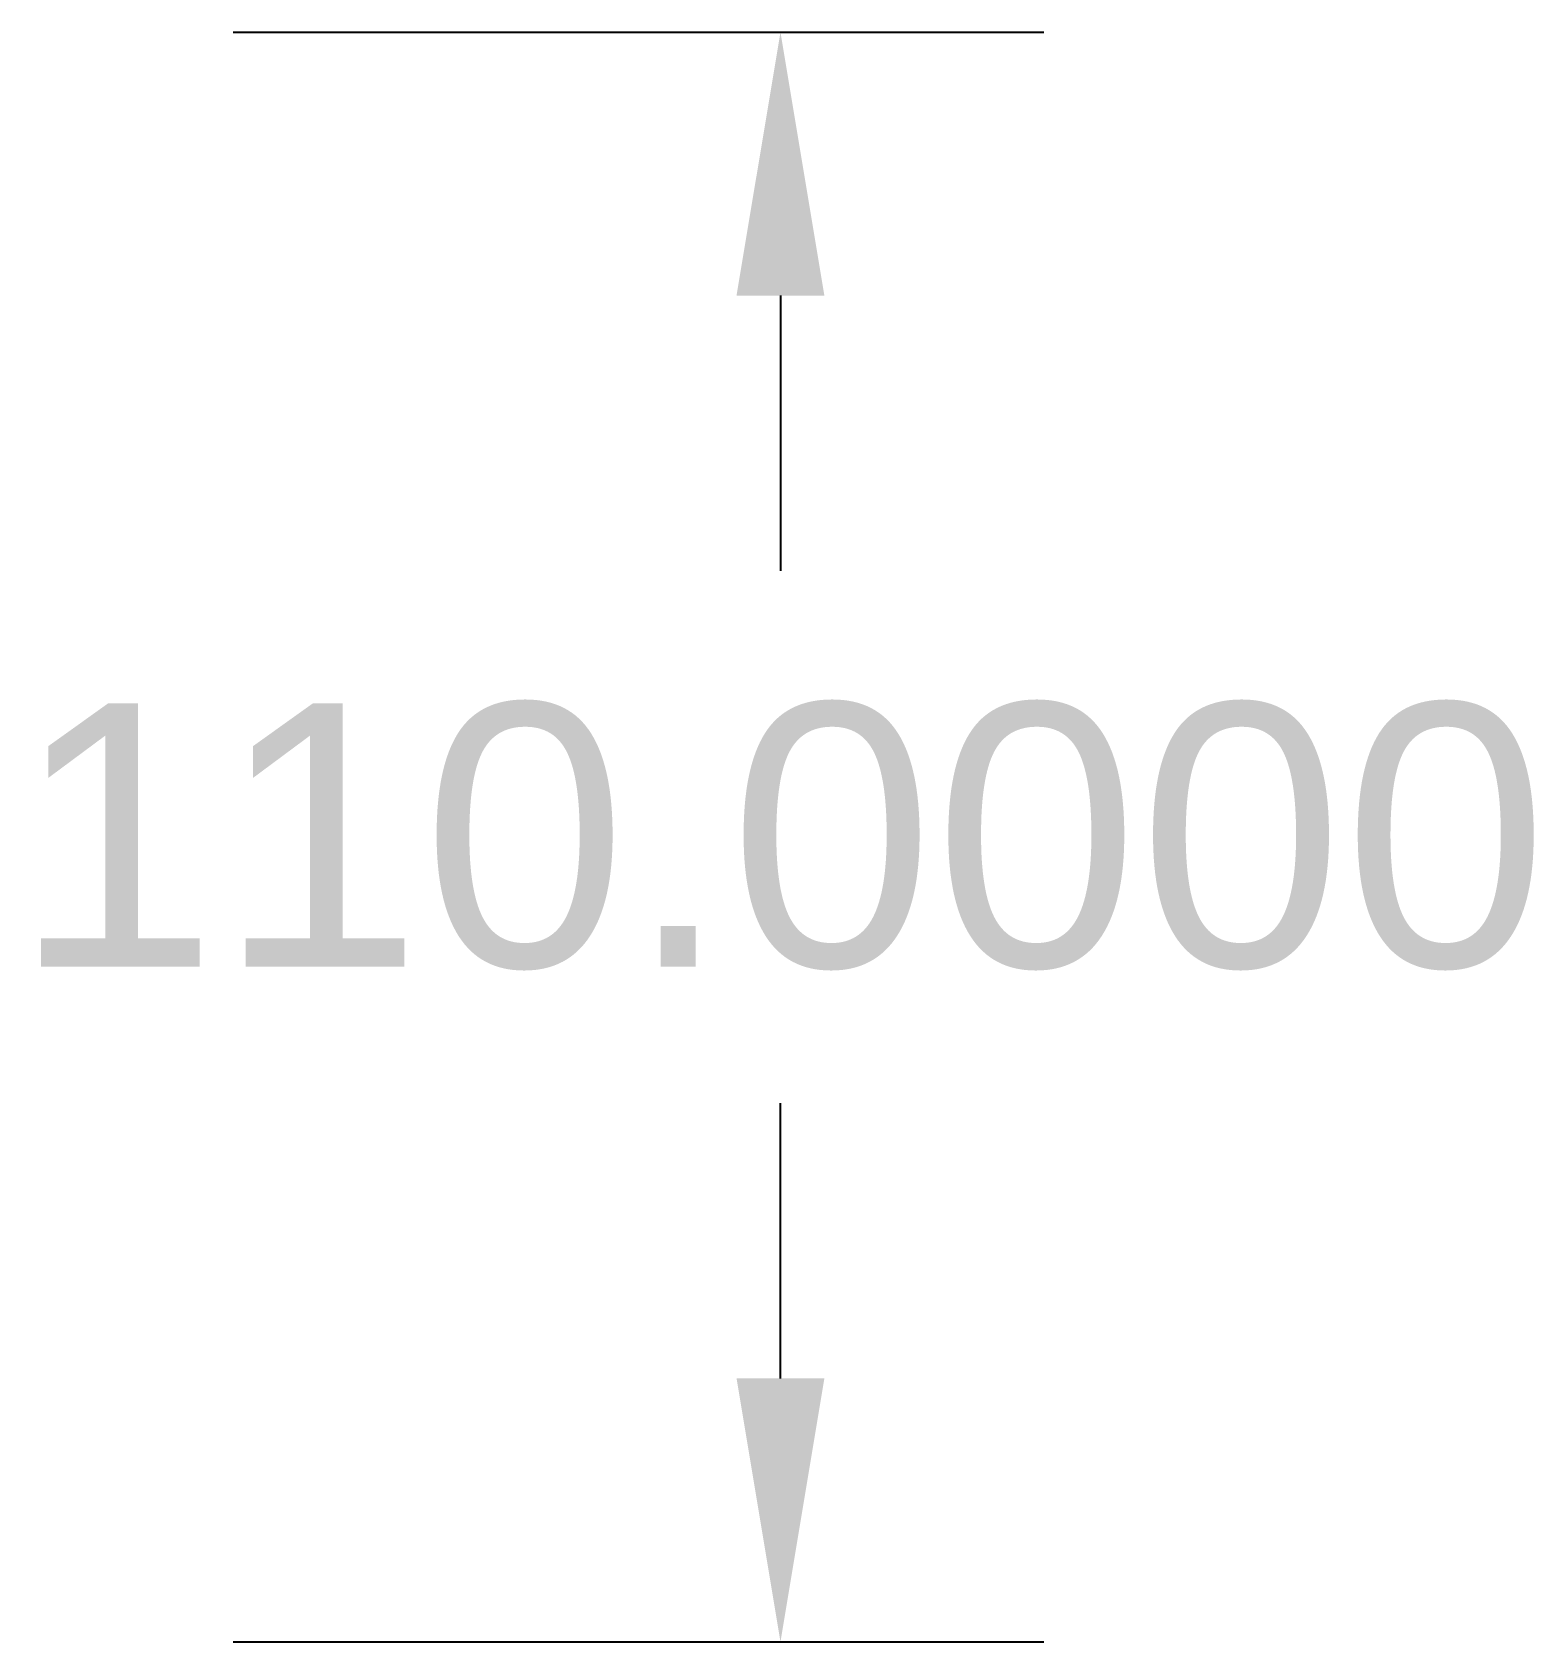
# Paper-space layout 'Layout2' of a CAD drawing. Header units: inches. Extents: x 2.5 to 3.53, y 1.17 to 2.27.
import ezdxf

# ---------------------------------------------------------------- set-up
doc = ezdxf.new("R2010")
doc.units = ezdxf.units.IN
doc.header["$MEASUREMENT"] = 0
doc.styles.get("Standard").update_dxf_attribs({"font": 'arial.ttf'})
doc.dimstyles.get("Standard").update_dxf_attribs({"dimtxt": 0.18, "dimasz": 0.18, "dimexe": 0.18, "dimexo": 0.0625, "dimgap": 0.09, "dimtad": 0, "dimtih": 1, "dimtoh": 1, "dimdec": 4, "dimzin": 0, "dimdsep": 46, "dimtxsty": 'Standard', "dimcen": 0.09, "dimadec": 0, "dimazin": 0, "dimtfac": 1, "dimtdec": 4, "dimtofl": 0, "dimtmove": 0, "dimatfit": 3, "dimfxl": 1, "dimtolj": 1, "dimtzin": 0, "dimarcsym": 0})

# ---------------------------------------------------------------- blocks, each defined once
blk = doc.blocks.new('*D12')
at = {"color": 0, "lineweight": -2, "transparency": 16777216}
for p, q in [((2.6367, 2.2718), (3.1906, 2.2718)), ((3.0106, 2.0918), (3.0106, 1.9037)), ((3.0106, 1.3518), (3.0106, 1.5399)), ((2.6367, 1.1718), (3.1906, 1.1718))]:
    blk.add_line(p, q, dxfattribs=at)
at = {"color": 0, "transparency": 16777216}
for points in [[(2.9806, 2.0918), (3.0406, 2.0918), (3.0106, 2.2718)], [(2.9806, 1.3518), (3.0406, 1.3518), (3.0106, 1.1718)]]:
    blk.add_solid(points, dxfattribs=at)
at = {"layer": 'Defpoints', "color": 0, "transparency": 16777216}
for p in [(2.5742, 2.2718), (3.0106, 2.2718), (2.5742, 1.1718)]:
    blk.add_point(p, dxfattribs=at)
at = {"color": 0, "transparency": 16777216, "insert": (3.0106, 1.7218), "char_height": 0.18, "attachment_point": 5}
blk.add_mtext('\\A1;110.0000', dxfattribs=at)

psp = doc.layouts.new('Layout2')

# ---------------------------------------------------------------- dimensions: what is measured, and where the dimension line sits
dim = psp.add_linear_dim(base=(3.0106488, 2.2717739), p1=(2.5742378, 1.1717739), p2=(2.5742378, 2.2717739), angle=90, dimstyle='Standard', override={"dimlfac": -100})
dim.commit()
dim.dimension.update_dxf_attribs({"geometry": '*D12', "text_midpoint": (3.0106488, 1.7217739)})

doc.saveas('drawing.dxf')
